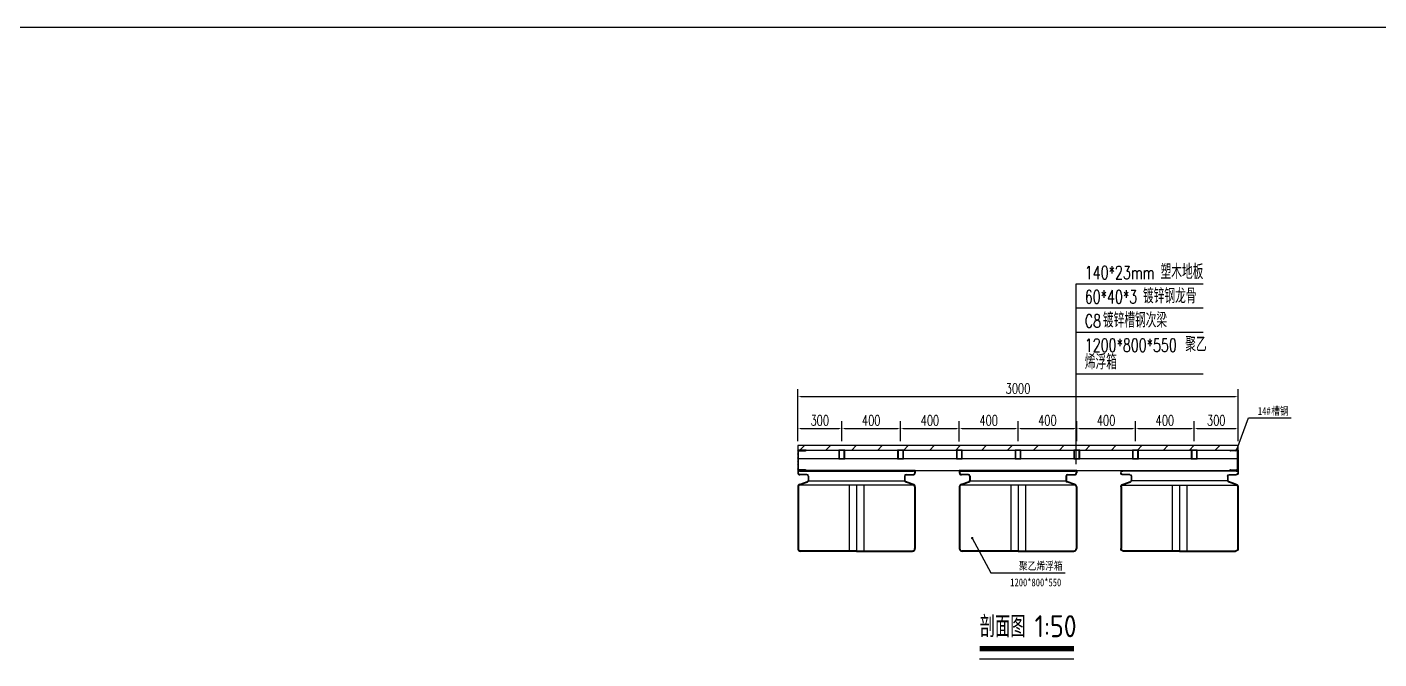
# Model space of a CAD drawing. Extents: x 1254079 to 1500931, y -102737 to 142253.
# Drawn here: x 1339276 to 1348483, y 13291 to 17593 of the extents above; entities that cross this region are included whole.
import ezdxf

# ---------------------------------------------------------------- set-up
doc = ezdxf.new("R2010")
doc.units = 0
doc.header["$LTSCALE"] = 1000
doc.header["$MEASUREMENT"] = 0
for name, color, linetype in [('14#槽钢', 3, 'Continuous'), ('DIM_LEAD', 3, 'Continuous'), ('DIM_SYMB', 3, 'Continuous'), ('PUB_DIM', 3, 'Continuous'), ('PUB_TEXT', 7, 'Continuous'), ('W-STEEL_FRAME钢架', 3, 'Continuous'), ('W-STEEL_KEEL钢龙骨', 5, 'Continuous'), ('W-WOOD_FLOOR木地板', 30, 'Continuous'), ('钢架', 90, 'Continuous')]:
    doc.layers.add(name, color=color, linetype=linetype)
doc.styles.add('-宋体', font='', dxfattribs={"width": 0.8})
doc.styles.add('_TCH_DIM', font='SIMPLEX', dxfattribs={"bigfont": 'GBCBIG'})
doc.styles.get("Standard").update_dxf_attribs({"font": 'gbenor.shx', "bigfont": 'gbcbig.shx'})
doc.styles.add('STANDARD_T3', font='simplex.shx', dxfattribs={"width": 0.7, "bigfont": 'gbcbig.shx'})
doc.styles.get('-宋体').set_extended_font_data('SimSun')
doc.dimstyles.new('W&&20', dxfattribs={"dimtxt": 70, "dimasz": 20, "dimexe": 50, "dimexo": 60, "dimgap": 20, "dimtad": 1, "dimdec": 0, "dimzin": 0, "dimdsep": 46, "dimtxsty": 'STANDARD_T3', "dimcen": 0.09, "dimclrd": 1, "dimclre": 1, "dimclrt": 7, "dimazin": 2, "dimtfac": 1, "dimtdec": 0, "dimtix": 1, "dimtmove": 2, "dimatfit": 3, "dimfxl": 0, "dimtolj": 1, "dimtzin": 0, "dimarcsym": 0})

# ---------------------------------------------------------------- blocks, each defined once
blk = doc.blocks.new('14a槽钢')
at = {"layer": '钢架'}
h = blk.add_hatch(dxfattribs=at)
h.set_pattern_fill('STEEL', color=4, scale=10)
h.set_pattern_definition([(50.389312, (-1352470.2, 1293523.579), (-9.2899201, 11.2253202), []), (50.389312, (-1352470.2, 1293531.516), (-9.2899201, 11.2253202), [])])
edge = h.paths.add_edge_path()
edge.add_ellipse((-1332250.2, 1115678.5), major_axis=(-3.26, 5.03), ratio=0.900468, start_angle=55.39314, end_angle=130.60686)
edge.add_line((-1332251.5, 1115673), (-1332207.7, 1115672.9))
edge.add_ellipse((-1332207.7, 1115666.9), major_axis=(0, 6), ratio=0.827586, start_angle=270, end_angle=360, ccw=False)
edge.add_line((-1332202.8, 1115666.9), (-1332202.8, 1115550.9))
edge.add_ellipse((-1332207.7, 1115550.9), major_axis=(0, 6), ratio=0.827586, start_angle=180, end_angle=270, ccw=False)
edge.add_line((-1332207.7, 1115544.9), (-1332250.8, 1115544.9))
edge.add_ellipse((-1332250.4, 1115539.5), major_axis=(3.82, 3.82), ratio=1, start_angle=49.24448, end_angle=141.53414)
edge.add_line((-1332255.8, 1115538.9), (-1332197.8, 1115538.9))
edge.add_line((-1332197.8, 1115538.9), (-1332197.8, 1115678.9))
edge.add_line((-1332197.8, 1115678.9), (-1332255.8, 1115678.9))
for p, q in [((-1332255.8, 1115678.9, 0), (-1332197.8, 1115678.9, 0)), ((-1332207.7, 1115672.9, 0), (-1332250.8, 1115672.9, 0)), ((-1332245.8, 1115678.9, 0), (-1332245.8, 1115678.9, 0)), ((-1332202.8, 1115550.9, 0), (-1332202.8, 1115666.9, 0)), ((-1332197.8, 1115678.9, 0), (-1332197.8, 1115538.9, 0)), ((-1332197.8, 1115538.9, 0), (-1332255.8, 1115538.9, 0)), ((-1332250.8, 1115544.9, 0), (-1332207.7, 1115544.9, 0)), ((-1332245.8, 1115538.9, 0), (-1332245.8, 1115538.9, 0))]:
    blk.add_line(p, q, dxfattribs=at)
for centre, start_param, end_param in [((-1332250.8, 1115678.9, 0), 1.570796, 3.141593), ((-1332207.7, 1115666.9, 0), 4.712389, 6.283185), ((-1332207.7, 1115666.9, 0), 4.712389, 6.283185), ((-1332207.7, 1115550.9, 0), 3.141593, 4.712389), ((-1332250.8, 1115538.9, 0), 0, 1.570796)]:
    blk.add_ellipse(centre, major_axis=(0, 6), ratio=0.827586, start_param=start_param, end_param=end_param, dxfattribs=at)
blk = doc.blocks.new('*D83')
at = {"color": 1, "lineweight": -2, "transparency": 16777216}
for p, q in [((1344524.7, 14803.7), (1344524.7, 15127.4)), ((1347524.5, 14803.7), (1347524.5, 15127.4)), ((1344544.7, 15077.4), (1347504.5, 15077.4))]:
    blk.add_line(p, q, dxfattribs=at)
at = {"color": 1, "transparency": 16777216}
for points in [[(1344544.7, 15080.8), (1344544.7, 15074.1), (1344524.7, 15077.4)], [(1347504.5, 15080.8), (1347504.5, 15074.1), (1347524.5, 15077.4)]]:
    blk.add_solid(points, dxfattribs=at)
at = {"layer": 'Defpoints', "color": 0, "transparency": 16777216}
for p in [(1347524.5, 15077.4), (1344524.7, 14743.7), (1347524.5, 14743.7)]:
    blk.add_point(p, dxfattribs=at)
at = {"color": 7, "transparency": 16777216, "insert": (1346024.6, 15132.4), "char_height": 70, "attachment_point": 5, "style": 'STANDARD_T3'}
blk.add_mtext('\\A1;3000', dxfattribs=at)
blk = doc.blocks.new('ganglonggu')
at = {"layer": 'W-STEEL_KEEL钢龙骨'}
for points in [[(-1338168.9, 1115605.3), (-1338128.9, 1115605.3), (-1338128.9, 1115665.3), (-1338168.9, 1115665.3)], [(-1338165.9, 1115608.3), (-1338131.9, 1115608.3), (-1338131.9, 1115662.3), (-1338165.9, 1115662.3)]]:
    blk.add_lwpolyline(points, close=True, dxfattribs=at)
blk = doc.blocks.new('*U18')
blk.add_blockref('ganglonggu', (1338148.9, -1115635.3))
blk = doc.blocks.new('*U19')
at = {"layer": 'W-STEEL_KEEL钢龙骨', "color": 0, "linetype": 'ByBlock', "lineweight": -2}
for p in [(0, 0), (400, 0), (800, 0), (1200, 0), (1600, 0), (2000, 0)]:
    blk.add_blockref('*U18', p, dxfattribs=at)
at = {"layer": 'W-STEEL_KEEL钢龙骨', "color": 0, "linetype": 'ByBlock', "lineweight": -2, "transparency": 16777216}
blk.add_blockref('*U18', (2400, 0), dxfattribs=at)
blk = doc.blocks.new('*D84')
at = {"layer": 'Defpoints', "color": 0, "transparency": 16777216}
for p in [(1344824.7, 14860), (1344524.7, 14713.7), (1344824.7, 14713.7)]:
    blk.add_point(p, dxfattribs=at)
at = {"layer": 'PUB_DIM', "color": 1, "lineweight": -2, "transparency": 16777216}
for p, q in [((1344524.7, 14773.7), (1344524.7, 14910)), ((1344544.7, 14860), (1344804.7, 14860)), ((1344824.7, 14773.7), (1344824.7, 14910))]:
    blk.add_line(p, q, dxfattribs=at)
at = {"layer": 'PUB_DIM', "color": 1, "transparency": 16777216}
for points in [[(1344544.7, 14863.4), (1344544.7, 14856.7), (1344524.7, 14860)], [(1344804.7, 14863.4), (1344804.7, 14856.7), (1344824.7, 14860)]]:
    blk.add_solid(points, dxfattribs=at)
at = {"layer": 'PUB_DIM', "color": 7, "transparency": 16777216, "insert": (1344674.7, 14915), "char_height": 70, "attachment_point": 5, "style": 'STANDARD_T3'}
blk.add_mtext('\\A1;300', dxfattribs=at)
blk = doc.blocks.new('*D85')
at = {"layer": 'Defpoints', "color": 0, "transparency": 16777216}
for p in [(1345224.7, 14860), (1344824.7, 14713.7), (1345224.7, 14713.7)]:
    blk.add_point(p, dxfattribs=at)
at = {"layer": 'PUB_DIM', "color": 1, "lineweight": -2, "transparency": 16777216}
for p, q in [((1344824.7, 14773.7), (1344824.7, 14910)), ((1344844.7, 14860), (1345204.7, 14860)), ((1345224.7, 14773.7), (1345224.7, 14910))]:
    blk.add_line(p, q, dxfattribs=at)
at = {"layer": 'PUB_DIM', "color": 1, "transparency": 16777216}
for points in [[(1344844.7, 14863.4), (1344844.7, 14856.7), (1344824.7, 14860)], [(1345204.7, 14863.4), (1345204.7, 14856.7), (1345224.7, 14860)]]:
    blk.add_solid(points, dxfattribs=at)
at = {"layer": 'PUB_DIM', "color": 7, "transparency": 16777216, "insert": (1345024.7, 14915), "char_height": 70, "attachment_point": 5, "style": 'STANDARD_T3'}
blk.add_mtext('\\A1;400', dxfattribs=at)
blk = doc.blocks.new('*D86')
at = {"layer": 'Defpoints', "color": 0, "transparency": 16777216}
for p in [(1345624.7, 14860), (1345224.7, 14713.7), (1345624.7, 14710.7)]:
    blk.add_point(p, dxfattribs=at)
at = {"layer": 'PUB_DIM', "color": 1, "lineweight": -2, "transparency": 16777216}
for p, q in [((1345224.7, 14773.7), (1345224.7, 14910)), ((1345244.7, 14860), (1345604.7, 14860)), ((1345624.7, 14770.7), (1345624.7, 14910))]:
    blk.add_line(p, q, dxfattribs=at)
at = {"layer": 'PUB_DIM', "color": 1, "transparency": 16777216}
for points in [[(1345244.7, 14863.4), (1345244.7, 14856.7), (1345224.7, 14860)], [(1345604.7, 14863.4), (1345604.7, 14856.7), (1345624.7, 14860)]]:
    blk.add_solid(points, dxfattribs=at)
at = {"layer": 'PUB_DIM', "color": 7, "transparency": 16777216, "insert": (1345424.7, 14915), "char_height": 70, "attachment_point": 5, "style": 'STANDARD_T3'}
blk.add_mtext('\\A1;400', dxfattribs=at)
blk = doc.blocks.new('*D87')
at = {"layer": 'Defpoints', "color": 0, "transparency": 16777216}
for p in [(1346024.7, 14860), (1345624.7, 14710.7), (1346024.7, 14713.7)]:
    blk.add_point(p, dxfattribs=at)
at = {"layer": 'PUB_DIM', "color": 1, "lineweight": -2, "transparency": 16777216}
for p, q in [((1345624.7, 14770.7), (1345624.7, 14910)), ((1345644.7, 14860), (1346004.7, 14860)), ((1346024.7, 14773.7), (1346024.7, 14910))]:
    blk.add_line(p, q, dxfattribs=at)
at = {"layer": 'PUB_DIM', "color": 1, "transparency": 16777216}
for points in [[(1345644.7, 14863.4), (1345644.7, 14856.7), (1345624.7, 14860)], [(1346004.7, 14863.4), (1346004.7, 14856.7), (1346024.7, 14860)]]:
    blk.add_solid(points, dxfattribs=at)
at = {"layer": 'PUB_DIM', "color": 7, "transparency": 16777216, "insert": (1345824.7, 14915), "char_height": 70, "attachment_point": 5, "style": 'STANDARD_T3'}
blk.add_mtext('\\A1;400', dxfattribs=at)
blk = doc.blocks.new('*D88')
at = {"layer": 'Defpoints', "color": 0, "transparency": 16777216}
for p in [(1346424.7, 14860), (1346024.7, 14713.7), (1346424.7, 14713.7)]:
    blk.add_point(p, dxfattribs=at)
at = {"layer": 'PUB_DIM', "color": 1, "lineweight": -2, "transparency": 16777216}
for p, q in [((1346024.7, 14773.7), (1346024.7, 14910)), ((1346044.7, 14860), (1346404.7, 14860)), ((1346424.7, 14773.7), (1346424.7, 14910))]:
    blk.add_line(p, q, dxfattribs=at)
at = {"layer": 'PUB_DIM', "color": 1, "transparency": 16777216}
for points in [[(1346044.7, 14863.4), (1346044.7, 14856.7), (1346024.7, 14860)], [(1346404.7, 14863.4), (1346404.7, 14856.7), (1346424.7, 14860)]]:
    blk.add_solid(points, dxfattribs=at)
at = {"layer": 'PUB_DIM', "color": 7, "transparency": 16777216, "insert": (1346224.7, 14915), "char_height": 70, "attachment_point": 5, "style": 'STANDARD_T3'}
blk.add_mtext('\\A1;400', dxfattribs=at)
blk = doc.blocks.new('*D89')
at = {"layer": 'Defpoints', "color": 0, "transparency": 16777216}
for p in [(1346824.7, 14860), (1346424.7, 14713.7), (1346824.7, 14713.7)]:
    blk.add_point(p, dxfattribs=at)
at = {"layer": 'PUB_DIM', "color": 1, "lineweight": -2, "transparency": 16777216}
for p, q in [((1346424.7, 14773.7), (1346424.7, 14910)), ((1346444.7, 14860), (1346804.7, 14860)), ((1346824.7, 14773.7), (1346824.7, 14910))]:
    blk.add_line(p, q, dxfattribs=at)
at = {"layer": 'PUB_DIM', "color": 1, "transparency": 16777216}
for points in [[(1346444.7, 14863.4), (1346444.7, 14856.7), (1346424.7, 14860)], [(1346804.7, 14863.4), (1346804.7, 14856.7), (1346824.7, 14860)]]:
    blk.add_solid(points, dxfattribs=at)
at = {"layer": 'PUB_DIM', "color": 7, "transparency": 16777216, "insert": (1346624.7, 14915), "char_height": 70, "attachment_point": 5, "style": 'STANDARD_T3'}
blk.add_mtext('\\A1;400', dxfattribs=at)
blk = doc.blocks.new('*D90')
at = {"layer": 'Defpoints', "color": 0, "transparency": 16777216}
for p in [(1347224.7, 14860), (1346824.7, 14713.7), (1347224.7, 14713.7)]:
    blk.add_point(p, dxfattribs=at)
at = {"layer": 'PUB_DIM', "color": 1, "lineweight": -2, "transparency": 16777216}
for p, q in [((1346824.7, 14773.7), (1346824.7, 14910)), ((1346844.7, 14860), (1347204.7, 14860)), ((1347224.7, 14773.7), (1347224.7, 14910))]:
    blk.add_line(p, q, dxfattribs=at)
at = {"layer": 'PUB_DIM', "color": 1, "transparency": 16777216}
for points in [[(1346844.7, 14863.4), (1346844.7, 14856.7), (1346824.7, 14860)], [(1347204.7, 14863.4), (1347204.7, 14856.7), (1347224.7, 14860)]]:
    blk.add_solid(points, dxfattribs=at)
at = {"layer": 'PUB_DIM', "color": 7, "transparency": 16777216, "insert": (1347024.7, 14915), "char_height": 70, "attachment_point": 5, "style": 'STANDARD_T3'}
blk.add_mtext('\\A1;400', dxfattribs=at)
blk = doc.blocks.new('*D91')
at = {"layer": 'Defpoints', "color": 0, "transparency": 16777216}
for p in [(1347524.7, 14860), (1347224.7, 14713.7), (1347524.7, 14713.7)]:
    blk.add_point(p, dxfattribs=at)
at = {"layer": 'PUB_DIM', "color": 1, "lineweight": -2, "transparency": 16777216}
for p, q in [((1347224.7, 14773.7), (1347224.7, 14910)), ((1347244.7, 14860), (1347504.7, 14860)), ((1347524.7, 14773.7), (1347524.7, 14910))]:
    blk.add_line(p, q, dxfattribs=at)
at = {"layer": 'PUB_DIM', "color": 1, "transparency": 16777216}
for points in [[(1347244.7, 14863.4), (1347244.7, 14856.7), (1347224.7, 14860)], [(1347504.7, 14863.4), (1347504.7, 14856.7), (1347524.7, 14860)]]:
    blk.add_solid(points, dxfattribs=at)
at = {"layer": 'PUB_DIM', "color": 7, "transparency": 16777216, "insert": (1347374.7, 14915), "char_height": 70, "attachment_point": 5, "style": 'STANDARD_T3'}
blk.add_mtext('\\A1;300', dxfattribs=at)
blk = doc.blocks.new('$matou$00000066')
for p, q in [((400, 275), (-400, 275)), ((-400, 275), (-400, 260)), ((-386.6, 182.8), (-335.4, 200.6)), ((-386.4, 271), (386.4, 271)), ((-338, 249), (-386.4, 249)), ((-385.9, 178.8), (-334.1, 196.9)), ((-338, 245), (-385, 245)), ((-330, 237), (-330, 208.2)), ((-326.3, 205.3), (326.3, 205.3)), ((-326, 237), (-326, 208.2)), ((326, 237), (326, 208.2)), ((330, 237), (330, 208.2)), ((385.9, 178.8), (334.1, 196.9)), ((386.6, 182.8), (335.4, 200.6)), ((338, 249), (386.4, 249)), ((338, 245), (385, 245)), ((400, 275), (400, 260)), ((-400, 163.9), (-400, -256)), ((-396, 164.7), (-396, -256)), ((390.7, 176.1), (-390.7, 176.1)), ((-50, 176.1), (-50, -271)), ((0, 176.1), (0, -271)), ((0, 176.1), (0, -271)), ((50, 176.1), (50, -271)), ((396, 164.7), (396, -256)), ((400, 163.9), (400, -256)), ((0, -271), (-381, -271)), ((0, -275), (-381, -275)), ((0, -271), (381, -271)), ((0, -275), (381, -275))]:
    blk.add_line(p, q)
for centre, radius, start, end in [((-385, 260), 15, 180, 270), ((-386.4, 260), 11, 90, 270), ((-338, 237), 12, 0, 90), ((-338, 237), 8, 0, 90), ((-338, 208.2), 8, 289.17979, 0), ((-338, 208.2), 12, 289.17979, 0), ((338, 237), 12, 90, 180), ((338, 208.2), 12, 180, 250.82021), ((338, 237), 8, 90, 180), ((338, 208.2), 8, 180, 250.82021), ((385, 260), 15, 270, 0), ((386.4, 260), 11, 270, 90), ((-380, 163.9), 20, 109.17979, 180), ((-381, 164.7), 15, 109.17979, 180), ((381, 164.7), 15, 0, 70.82021), ((380, 163.9), 20, 0, 70.82021), ((-381, -256), 19, 180, 270), ((-381, -256), 15, 180, 270), ((381, -256), 19, 270, 0), ((381, -256), 15, 270, 0)]:
    blk.add_arc(centre, radius, start, end)

msp = doc.modelspace()

# ---------------------------------------------------------------- hatches: boundary and pattern name
at = {"layer": 'W-WOOD_FLOOR木地板'}
h = msp.add_hatch(dxfattribs=at)
h.set_pattern_fill('木板', color=256, scale=100)
h.set_pattern_definition([(0, (2890881.16, -1120117.11), (0, 125), []), (45, (2890881.16, -1120117.11), (-88.388348, 88.388348), [])])
h.paths.add_polyline_path([(1347524.7, 14743.7), (1344524.7, 14743.7), (1344524.7, 14713.7), (1347524.7, 14713.7)])

# ---------------------------------------------------------------- linework, layer by layer
at = {"layer": '14#槽钢'}
msp.add_lwpolyline([(1284443.8, 17593.3), (1371490.4, 17593.3)], dxfattribs=at)
at = {"layer": 'DIM_LEAD'}
for p, q in [((1347514.6, 14716.9), (1347595.2, 14932)), ((1347595.2, 14932), (1347885, 14932)), ((1345712.5, 14114), (1345840.5, 13877)), ((1345840.5, 13877), (1346345.9, 13877))]:
    msp.add_line(p, q, dxfattribs=at)
at = {"layer": 'DIM_LEAD', "const_width": 8}
for points in [[(1347513.2, 14713.2, 1), (1347516, 14720.7, 1)], [(1345710.6, 14117.5, 1), (1345714.4, 14110.4, 1)]]:
    msp.add_lwpolyline(points, format="xyb", close=True, dxfattribs=at)
at = {"layer": 'DIM_SYMB'}
for p, q in [((1346419.7, 15231.3), (1346419.7, 15845.6)), ((1346419.7, 15845.6), (1347286.7, 15845.6)), ((1346419.7, 15680.7), (1347286.7, 15680.7)), ((1346419.7, 15515.9), (1347286.7, 15515.9)), ((1346419.7, 14617.6), (1346419.7, 15231.3)), ((1346419.7, 15231.3), (1347286.7, 15231.3))]:
    msp.add_line(p, q, dxfattribs=at)
at = {"layer": 'DIM_SYMB', "const_width": 35}
msp.add_lwpolyline([(1345763.4, 13361.3), (1346405.1, 13361.3)], dxfattribs=at)
at = {"layer": 'DIM_SYMB'}
msp.add_lwpolyline([(1345763.4, 13291.3), (1346405.1, 13291.3)], dxfattribs=at)
at = {"layer": 'W-STEEL_FRAME钢架'}
msp.add_lwpolyline([(1344524.7, 14573.7), (1347524.7, 14573.7), (1347524.7, 14653.7), (1344524.7, 14653.7)], close=True, dxfattribs=at)
at = {"layer": 'W-WOOD_FLOOR木地板'}
msp.add_lwpolyline([(1344524.7, 14713.7), (1347524.7, 14713.7), (1347524.7, 14743.7), (1344524.7, 14743.7)], close=True, dxfattribs=at)

# ---------------------------------------------------------------- block references
for p in [(1344924.7, 14298.7), (1346024.7, 14298.7)]:
    msp.add_blockref('$matou$00000066', p)
at = {"yscale": -1, "rotation": 180}
msp.add_blockref('$matou$00000066', (1347124.5, 14298.7), dxfattribs=at)
at = {"layer": 'W-STEEL_FRAME钢架', "xscale": -1}
msp.add_blockref('14a槽钢', (12326.9, -1100965.2, 0), dxfattribs=at)
at = {"layer": 'W-STEEL_FRAME钢架'}
msp.add_blockref('14a槽钢', (2679722.4, -1100965.2, 0), dxfattribs=at)
at = {"layer": 'W-STEEL_KEEL钢龙骨'}
msp.add_blockref('*U19', (1344824.7, 14683.7), dxfattribs=at)

# ---------------------------------------------------------------- texts
at = {"layer": 'PUB_TEXT', "color": 7}
for s, height, style, width, p in [('140*23mm', 89.25, '_TCH_DIM', 0.705882, (1346479.5, 15877.1)), ('60*40*3', 89.25, '_TCH_DIM', 0.705882, (1346479.5, 15712.2)), ('C8', 89.25, '_TCH_DIM', 0.705882, (1346479.5, 15547.4)), ('1200*800*550', 89.25, '_TCH_DIM', 0.705882, (1346479.5, 15382.5)), ('槽钢', 53.16, '-宋体', 0.8, (1347749.2, 14953)), ('14#', 53.16, '-宋体', 0.8, (1347658.4, 14953)), ('聚乙烯浮箱', 53.16, '-宋体', 0.8, (1346030.8, 13898)), ('1200*800*550', 53.165, '-宋体', 0.8, (1345971.9, 13786))]:
    msp.add_text(s, height=height, dxfattribs=dict(at, style=style, width=width)).set_placement(p)
at = {"layer": 'PUB_TEXT', "color": 7, "style": '_TCH_DIM'}
for s, p in [('塑木地板', (1346995.5, 15877.1)), ('镀锌钢龙骨', (1346875.5, 15712.2)), ('镀锌槽钢次梁', (1346602.5, 15547.4)), ('聚乙', (1347163.5, 15382.5)), ('烯浮箱', (1346479.5, 15262.8))]:
    msp.add_text(s, height=101.28, dxfattribs=at).set_placement(p)
at = {"layer": 'PUB_TEXT', "color": 7}
for s, height, p in [('剖面图', 144.68, (1345763.4, 13439.3)), ('1:50', 150, (1346137.5, 13439.3))]:
    msp.add_text(s, height=height, dxfattribs=at).set_placement(p)

# ---------------------------------------------------------------- dimensions: what is measured, and where the dimension line sits
dim = msp.add_linear_dim(base=(1347524.5, 15077.4), p1=(1344524.7, 14743.7), p2=(1347524.5, 14743.7), dimstyle='W&&20')
dim.commit()
dim.dimension.update_dxf_attribs({"geometry": '*D83', "text_midpoint": (1346024.6, 15132.4)})
at = {"layer": 'PUB_DIM'}
for base, p1, p2, picture, middle in [((1344824.7, 14860), (1344524.7, 14713.7), (1344824.7, 14713.7), '*D84', (1344674.7, 14915)), ((1345224.7, 14860), (1344824.7, 14713.7), (1345224.7, 14713.7), '*D85', (1345024.7, 14915)), ((1345624.7, 14860), (1345224.7, 14713.7), (1345624.7, 14710.7), '*D86', (1345424.7, 14915)), ((1346024.7, 14860), (1345624.7, 14710.7), (1346024.7, 14713.7), '*D87', (1345824.7, 14915)), ((1346424.7, 14860), (1346024.7, 14713.7), (1346424.7, 14713.7), '*D88', (1346224.7, 14915)), ((1346824.7, 14860), (1346424.7, 14713.7), (1346824.7, 14713.7), '*D89', (1346624.7, 14915)), ((1347224.7, 14860), (1346824.7, 14713.7), (1347224.7, 14713.7), '*D90', (1347024.7, 14915)), ((1347524.7, 14860), (1347224.7, 14713.7), (1347524.7, 14713.7), '*D91', (1347374.7, 14915))]:
    dim = msp.add_linear_dim(base=base, p1=p1, p2=p2, dimstyle='W&&20', dxfattribs=at)
    dim.commit()
    dim.dimension.update_dxf_attribs({"geometry": picture, "text_midpoint": middle})

doc.saveas('drawing.dxf')
